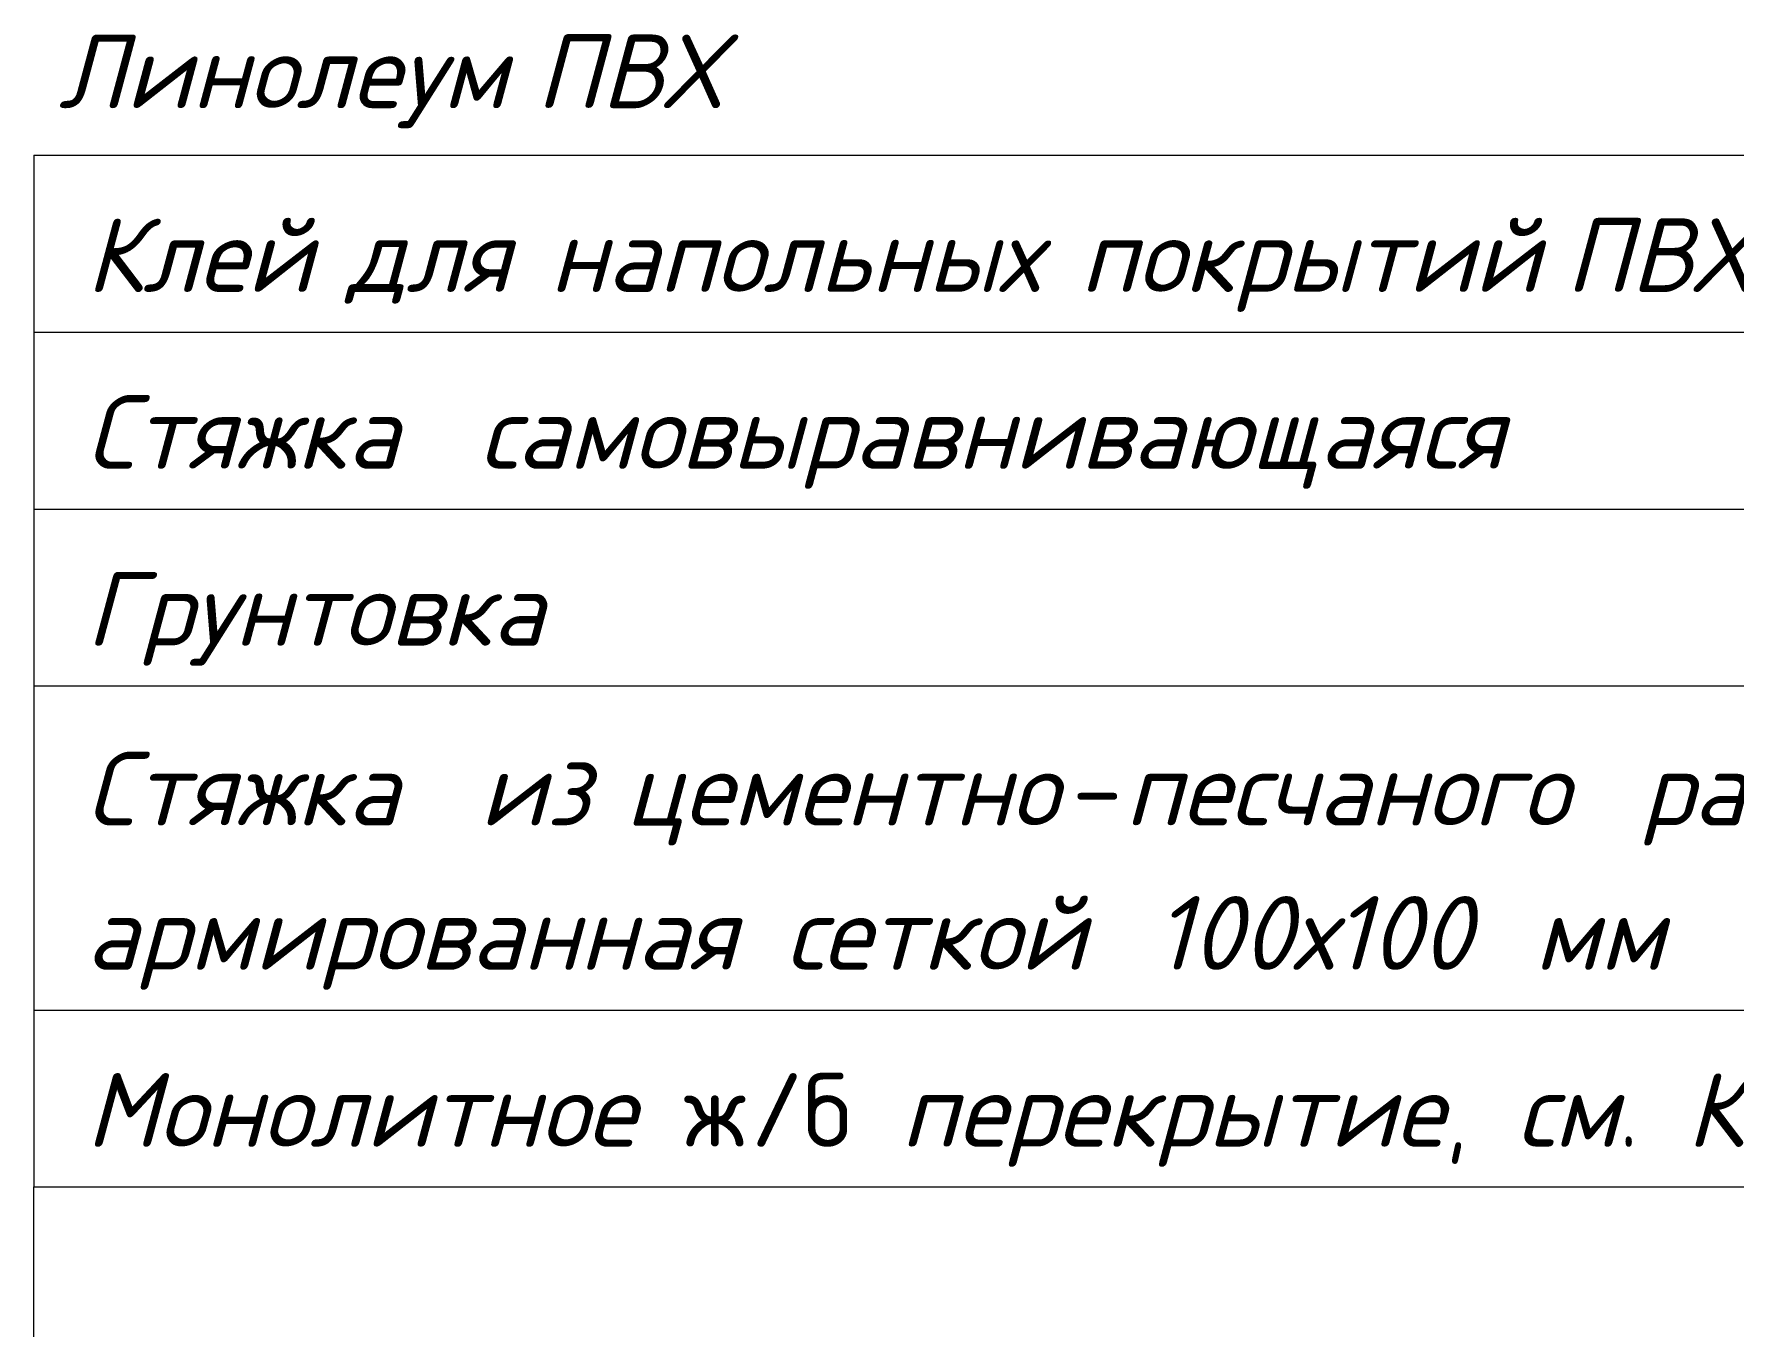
# Model space of a CAD drawing. Header units: millimetres. Extents: x -2951072 to 8268522, y -652067 to -630209.
# Drawn here: x 2669031 to 2674796, y -634592 to -630209 of the extents above; entities that cross this region are included whole.
import ezdxf

# ---------------------------------------------------------------- set-up
doc = ezdxf.new("R2010")
doc.units = ezdxf.units.MM
doc.header["$LTSCALE"] = 20
doc.layers.add('ANNO-TEXT', color=251, linetype='Continuous')
doc.layers.add('Типовые аннотации', color=7, linetype='Continuous', lineweight=18)
doc.styles.add('ISOCPEUR', font='isocpeur.ttf', dxfattribs={"width": 0.8, "height": 2.5})
doc.styles.add('PDF ISOCPEUR Italic', font='isocpeui.ttf')

# ---------------------------------------------------------------- blocks, each defined once
blk = doc.blocks.new('010_ФлажокПирогаКонструкции_ТиповАннот_ - Тип пола 8_2-1512675-_О__Р__1-1_')
at = {"layer": 'Типовые аннотации', "lineweight": 20}
for p, q in [((33505, 13500), (33505, 10000)), ((33505, 13500), (33505, 10000)), ((33505, 13500), (43505, 13500)), ((33505, 13000), (33505, 12300)), ((33505, 12900), (43505, 12900)), ((33505, 12300), (43505, 12300)), ((33505, 11700), (43505, 11700)), ((33505, 10600), (43505, 10600)), ((33505, 3500), (33505, 10000)), ((33505, 10000), (43505, 10000))]:
    blk.add_line(p, q, dxfattribs=at)

msp = doc.modelspace()

# ---------------------------------------------------------------- block references
at = {"layer": 'ANNO-TEXT', "color": 7, "lineweight": 0}
msp.add_blockref('010_ФлажокПирогаКонструкции_ТиповАннот_ - Тип пола 8_2-1512675-_О__Р__1-1_', (2635525.5, -644120.2), dxfattribs=at)

# ---------------------------------------------------------------- texts
at = {"layer": 'ANNO-TEXT', "color": 7, "lineweight": 0, "char_height": 250, "attachment_point": 1, "line_spacing_factor": 1.022761, "style": 'PDF ISOCPEUR Italic'}
for s, insert, width in [('Линолеум', (2669112.9, -630210.3), 1028.823), ('ПВХ', (2670733.5, -630210.3), 1028.823), ('Клей', (2669206.3, -630833.8), 1028.823), ('покрытий', (2672579.7, -630833.8), 1028.823), ('ПВХ', (2674226.7, -630833.8), 1028.823), ('для', (2670092.6, -630833.8), 1028.823), ('напольных', (2670780.5, -630833.8), 1028.823), ('Стяжка', (2669206.3, -631433.8), 1028.823), ('самовыравнивающаяся', (2670542.4, -631433.8), 1028.823), ('Грунтовка', (2669206.3, -632033.8), 1028.823), ('Стяжка', (2669206.3, -632643.8), 1028.823), ('из', (2670542.4, -632643.8), 1028.823), ('цементно', (2671038.5, -632643.8), 1028.823), ('песчаного', (2672731.8, -632643.8), 1028.823), ('раствора', (2674484.7, -632643.8), 1028.823), ('\\fISOCPEUR|b0|i0|c204|p34|;-', (2672553.3, -632643.8), 1028.823), ('сеткой', (2671580.9, -633133.3), 1028.823), (' 100х100', (2672672.3, -633133.3), 1556.118), ('армированная', (2669206.3, -633133.3), 1028.823), ('мм', (2674120.9, -633133.3), 1028.823), ('Монолитное', (2669206.3, -633733.8), 1028.823), ('\\fISOCPEUR|b0|i0|c204|p34|;/', (2671461.8, -633733.8), 1028.823), ('\\fISOCPEUR|b0|i0|c204|p34|;б', (2671640.4, -633733.8), 1028.823), ('КЖ1', (2674636.8, -633733.8), 1028.823), ('\\fISOCPEUR|b0|i0|c204|p34|;ж', (2671237, -633733.8), 1028.823), ('перекрытие', (2671971.2, -633733.8), 1028.823), ('см', (2674061.4, -633733.8), 1028.823)]:
    msp.add_mtext(s, dxfattribs=dict(at, insert=insert, width=width))
at = {"layer": 'Типовые аннотации', "char_height": 250, "attachment_point": 1, "style": 'ISOCPEUR'}
for s, insert, width in [(', ', (2673823.3, -633733.8), 288.607), ('. ', (2674412, -633733.8), 272.574)]:
    msp.add_mtext(s, dxfattribs=dict(at, insert=insert, width=width))

doc.saveas('drawing.dxf')
